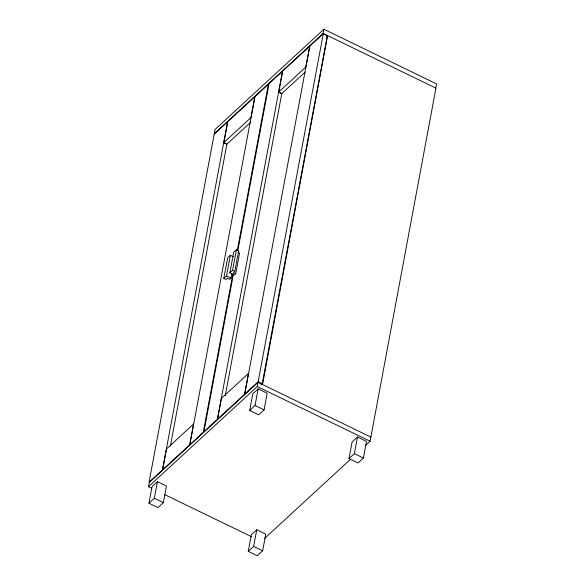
<?xml version="1.0" encoding="UTF-8"?>
<svg xmlns="http://www.w3.org/2000/svg" width="585" height="585" viewBox="0 0 585 585"><rect width="100%" height="100%" fill="white"/><g stroke="black" fill="none" stroke-linecap="round" stroke-linejoin="round"><path stroke-width="0.88" d="M262.548 384.557L327.6 35.597L326.525 36.592M365.406 445.573L370.108 441.244L435.942 88.13L323.088 33.411L214.3 133.614L215.075 129.453L323.863 29.25L436.542 83.889L435.759 88.043M151.734 488.314L148.458 486.727L149.241 482.574L258.029 382.363L370.883 437.09M148.948 503.217L152.063 486.588L157.431 481.638L166.462 486.018L163.354 502.647L157.979 507.597L148.948 503.217L154.323 498.266L157.431 481.638M223.858 142.528L227.748 121.738L254.811 96.817L250.921 117.6L223.858 142.528L225.978 143.749M170.374 446.121L226.878 144.188L250.877 122.082M231.835 273.626L230.995 278.116L229.649 279.352L227.397 278.255L226.051 279.491L223.792 278.401L227.66 257.758L230.344 255.279L233.356 256.742M223.792 278.401L226.483 275.923L230.344 255.279M235.726 273.751L234.388 274.994L229.868 272.8L233.737 252.157L236.42 249.685L238.68 250.782L234.812 271.425L233.473 272.661L235.726 273.751L239.594 253.115L238.088 252.384M229.868 272.8L232.559 270.328L236.42 249.685M232.793 274.46L203.251 432.308L189.818 444.68L254.943 96.693L268.376 84.32L237.32 250.241M233.495 273.809L203.953 431.657L217.386 419.291L282.511 71.297L269.078 83.67L237.861 250.49M278.752 91.962L282.643 71.18L309.706 46.252L305.816 67.034L278.752 91.962L280.873 93.183M225.276 395.555L281.78 93.622L305.114 72.13M249.685 410.436L252.793 393.8L258.168 388.857L267.191 393.23L264.084 409.866L258.709 414.809L249.685 410.436L255.053 405.485L258.168 388.857M323.088 33.411L323.863 29.25M148.458 486.727L257.254 386.524L258.029 382.363M323.271 33.754L309.838 46.127L244.72 394.115L258.146 381.742L323.271 33.754L327.337 35.722L262.212 383.709L260.873 384.945M248.259 551.37L251.374 534.741L256.742 529.791L265.773 534.171L262.658 550.799L257.29 555.75L248.259 551.37L253.634 546.427L256.742 529.791M348.996 458.589L352.104 441.96L357.479 437.01L366.502 441.39L363.395 458.018L358.02 462.969L348.996 458.589L354.364 453.638L357.479 437.01M264.676 538.361L350.634 459.181M278.621 92.086L281.78 93.622M223.719 142.652L226.878 144.188M232.559 270.328L234.812 271.425M226.483 275.923L230.995 278.116M258.146 381.742L262.212 383.709M257.254 386.524L370.108 441.244M255.053 405.485L264.084 409.866M354.364 453.638L363.395 458.018M164.816 494.661L251.499 536.694M154.323 498.266L163.354 502.647M253.634 546.427L262.658 550.799M214.183 134.236L149.058 482.223L162.484 469.85L227.609 121.863L214.183 134.236M166.513 448.944L162.623 469.733L189.686 444.805L193.577 424.015L166.513 448.944M221.408 398.378L217.518 419.167L244.581 394.239L248.471 373.449L221.408 398.378"/></g></svg>
